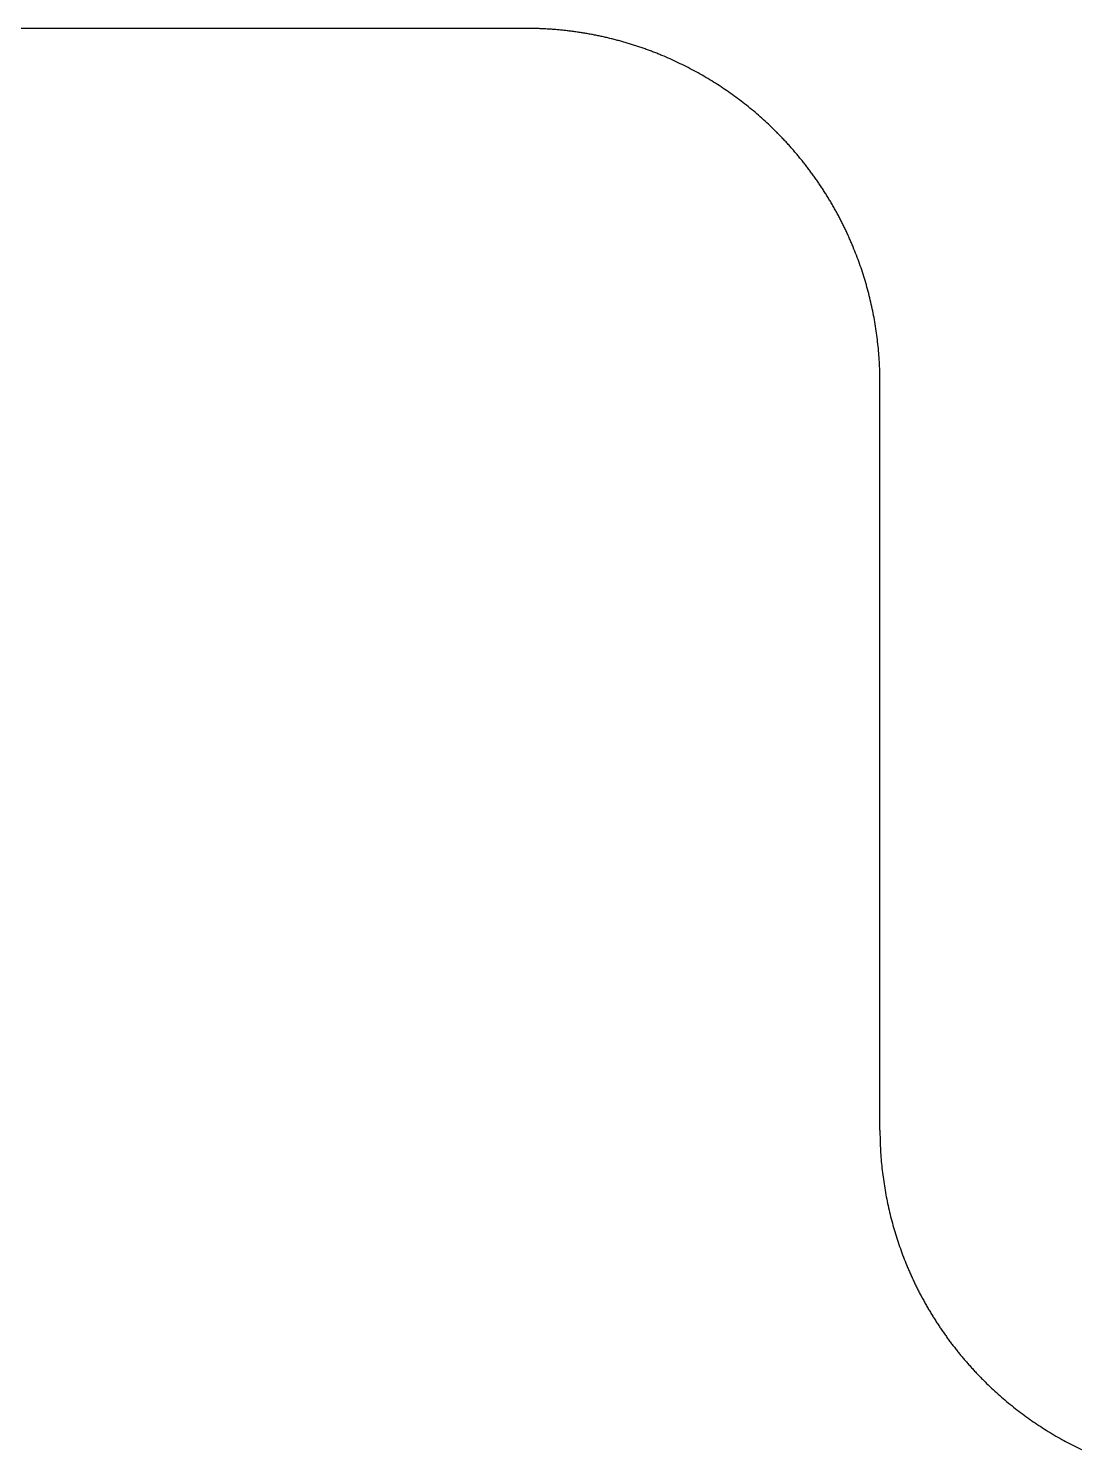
# Model space of a CAD drawing. Header units: millimetres. Extents: x -10 to 277, y -95 to 18.
# Drawn here: x 35.21 to 41.16, y 9.99 to 18.03 of the extents above; entities that cross this region are included whole.
import ezdxf

# ---------------------------------------------------------------- set-up
doc = ezdxf.new("R2010")
doc.units = ezdxf.units.MM
doc.header["$MEASUREMENT"] = 0
doc.layers.add('Edge.Cuts', color=53, linetype='CONTINUOUS')

msp = doc.modelspace()

# ---------------------------------------------------------------- linework, layer by layer
at = {"layer": 'Edge.Cuts', "linetype": 'Continuous'}
for p, q in [((38.025, 18.026), (18.8666, 18.026)), ((38.027308, 18.025999), (38.025, 18.026)), ((38.03364, 18.025981), (38.027308, 18.025999)), ((38.039969, 18.025944), (38.03364, 18.025981)), ((38.046299, 18.025887), (38.039969, 18.025944)), ((38.052627, 18.025809), (38.046299, 18.025887)), ((38.058957, 18.025712), (38.052627, 18.025809)), ((38.065284, 18.025595), (38.058957, 18.025712)), ((38.071612, 18.025457), (38.065284, 18.025595)), ((38.077937, 18.0253), (38.071612, 18.025457)), ((38.084264, 18.025123), (38.077937, 18.0253)), ((38.090588, 18.024925), (38.084264, 18.025123)), ((38.096912, 18.024708), (38.090588, 18.024925)), ((38.103235, 18.024471), (38.096912, 18.024708)), ((38.109557, 18.024213), (38.103235, 18.024471)), ((38.115877, 18.023936), (38.109557, 18.024213)), ((38.122198, 18.023639), (38.115877, 18.023936)), ((38.128516, 18.023322), (38.122198, 18.023639)), ((38.134834, 18.022984), (38.128516, 18.023322)), ((38.14115, 18.022627), (38.134834, 18.022984)), ((38.147465, 18.02225), (38.14115, 18.022627)), ((38.153778, 18.021853), (38.147465, 18.02225)), ((38.160091, 18.021436), (38.153778, 18.021853)), ((38.1664, 18.020999), (38.160091, 18.021436)), ((38.17271, 18.020542), (38.1664, 18.020999)), ((38.179017, 18.020065), (38.17271, 18.020542)), ((38.185323, 18.019568), (38.179017, 18.020065)), ((38.191627, 18.019051), (38.185323, 18.019568)), ((38.19793, 18.018515), (38.191627, 18.019051)), ((38.204229, 18.017958), (38.19793, 18.018515)), ((38.210528, 18.017381), (38.204229, 18.017958)), ((38.216824, 18.016785), (38.210528, 18.017381)), ((38.223119, 18.016169), (38.216824, 18.016785)), ((38.229411, 18.015532), (38.223119, 18.016169)), ((38.235702, 18.014876), (38.229411, 18.015532)), ((38.24199, 18.0142), (38.235702, 18.014876)), ((38.248276, 18.013504), (38.24199, 18.0142)), ((38.254559, 18.012788), (38.248276, 18.013504)), ((38.260841, 18.012053), (38.254559, 18.012788)), ((38.26712, 18.011297), (38.260841, 18.012053)), ((38.273397, 18.010522), (38.26712, 18.011297)), ((38.27967, 18.009726), (38.273397, 18.010522)), ((38.285942, 18.008911), (38.27967, 18.009726)), ((38.29221, 18.008076), (38.285942, 18.008911)), ((38.298477, 18.007221), (38.29221, 18.008076)), ((38.304739, 18.006347), (38.298477, 18.007221)), ((38.311, 18.005452), (38.304739, 18.006347)), ((38.317257, 18.004538), (38.311, 18.005452)), ((38.323512, 18.003604), (38.317257, 18.004538)), ((38.329764, 18.002651), (38.323512, 18.003604)), ((38.336013, 18.001677), (38.329764, 18.002651)), ((38.342258, 18.000684), (38.336013, 18.001677)), ((38.3485, 17.999671), (38.342258, 18.000684)), ((38.354739, 17.998638), (38.3485, 17.999671)), ((38.360975, 17.997585), (38.354739, 17.998638)), ((38.367207, 17.996513), (38.360975, 17.997585)), ((38.373436, 17.995421), (38.367207, 17.996513)), ((38.379661, 17.994309), (38.373436, 17.995421)), ((38.385884, 17.993178), (38.379661, 17.994309)), ((38.392102, 17.992027), (38.385884, 17.993178)), ((38.398317, 17.990856), (38.392102, 17.992027)), ((38.404528, 17.989666), (38.398317, 17.990856)), ((38.410735, 17.988456), (38.404528, 17.989666)), ((38.416938, 17.987226), (38.410735, 17.988456)), ((38.423138, 17.985977), (38.416938, 17.987226)), ((38.429333, 17.984708), (38.423138, 17.985977)), ((38.435525, 17.983419), (38.429333, 17.984708)), ((38.441712, 17.982111), (38.435525, 17.983419)), ((38.447896, 17.980784), (38.441712, 17.982111)), ((38.454075, 17.979436), (38.447896, 17.980784)), ((38.46025, 17.97807), (38.454075, 17.979436)), ((38.46642, 17.976683), (38.46025, 17.97807)), ((38.472587, 17.975277), (38.46642, 17.976683)), ((38.478748, 17.973852), (38.472587, 17.975277)), ((38.484906, 17.972407), (38.478748, 17.973852)), ((38.491058, 17.970943), (38.484906, 17.972407)), ((38.497207, 17.969459), (38.491058, 17.970943)), ((38.50335, 17.967956), (38.497207, 17.969459)), ((38.509489, 17.966433), (38.50335, 17.967956)), ((38.515622, 17.964891), (38.509489, 17.966433)), ((38.521751, 17.96333), (38.515622, 17.964891)), ((38.527875, 17.961749), (38.521751, 17.96333)), ((38.533995, 17.960149), (38.527875, 17.961749)), ((38.540108, 17.958529), (38.533995, 17.960149)), ((38.546217, 17.95689), (38.540108, 17.958529)), ((38.552321, 17.955232), (38.546217, 17.95689)), ((38.55842, 17.953554), (38.552321, 17.955232)), ((38.564512, 17.951858), (38.55842, 17.953554)), ((38.5706, 17.950141), (38.564512, 17.951858)), ((38.576683, 17.948406), (38.5706, 17.950141)), ((38.58276, 17.946651), (38.576683, 17.948406)), ((38.588831, 17.944878), (38.58276, 17.946651)), ((38.594897, 17.943085), (38.588831, 17.944878)), ((38.600957, 17.941272), (38.594897, 17.943085)), ((38.607011, 17.939441), (38.600957, 17.941272)), ((38.61306, 17.93759), (38.607011, 17.939441)), ((38.619103, 17.935721), (38.61306, 17.93759)), ((38.625139, 17.933832), (38.619103, 17.935721)), ((38.63117, 17.931924), (38.625139, 17.933832)), ((38.637195, 17.929997), (38.63117, 17.931924)), ((38.643214, 17.928051), (38.637195, 17.929997)), ((38.649226, 17.926086), (38.643214, 17.928051)), ((38.655232, 17.924102), (38.649226, 17.926086)), ((38.661232, 17.922099), (38.655232, 17.924102)), ((38.667226, 17.920077), (38.661232, 17.922099)), ((38.673213, 17.918036), (38.667226, 17.920077)), ((38.679194, 17.915976), (38.673213, 17.918036)), ((38.685168, 17.913898), (38.679194, 17.915976)), ((38.691136, 17.9118), (38.685168, 17.913898)), ((38.697097, 17.909684), (38.691136, 17.9118)), ((38.703052, 17.907548), (38.697097, 17.909684)), ((38.708999, 17.905394), (38.703052, 17.907548)), ((38.71494, 17.903221), (38.708999, 17.905394)), ((38.720874, 17.901029), (38.71494, 17.903221)), ((38.726801, 17.898819), (38.720874, 17.901029)), ((38.732721, 17.89659), (38.726801, 17.898819)), ((38.738633, 17.894342), (38.732721, 17.89659)), ((38.744539, 17.892075), (38.738633, 17.894342)), ((38.750438, 17.88979), (38.744539, 17.892075)), ((38.756329, 17.887486), (38.750438, 17.88979)), ((38.762213, 17.885163), (38.756329, 17.887486)), ((38.768089, 17.882822), (38.762213, 17.885163)), ((38.773958, 17.880462), (38.768089, 17.882822)), ((38.77982, 17.878084), (38.773958, 17.880462)), ((38.785674, 17.875687), (38.77982, 17.878084)), ((38.79152, 17.873272), (38.785674, 17.875687)), ((38.80319, 17.868386), (38.79152, 17.873272)), ((38.814829, 17.863427), (38.80319, 17.868386)), ((38.826436, 17.858394), (38.814829, 17.863427)), ((38.83801, 17.853287), (38.826436, 17.858394)), ((38.849552, 17.848108), (38.83801, 17.853287)), ((38.861061, 17.842856), (38.849552, 17.848108)), ((38.872537, 17.837531), (38.861061, 17.842856)), ((38.883978, 17.832134), (38.872537, 17.837531)), ((38.895385, 17.826665), (38.883978, 17.832134)), ((38.906757, 17.821124), (38.895385, 17.826665)), ((38.918093, 17.815511), (38.906757, 17.821124)), ((38.929394, 17.809826), (38.918093, 17.815511)), ((38.940658, 17.804071), (38.929394, 17.809826)), ((38.951885, 17.798244), (38.940658, 17.804071)), ((38.963075, 17.792347), (38.951885, 17.798244)), ((38.974228, 17.786379), (38.963075, 17.792347)), ((38.985342, 17.78034), (38.974228, 17.786379)), ((38.996417, 17.774232), (38.985342, 17.78034)), ((39.007454, 17.768054), (38.996417, 17.774232)), ((39.018451, 17.761806), (39.007454, 17.768054)), ((39.029408, 17.75549), (39.018451, 17.761806)), ((39.040324, 17.749104), (39.029408, 17.75549)), ((39.0512, 17.742649), (39.040324, 17.749104)), ((39.062034, 17.736126), (39.0512, 17.742649)), ((39.072827, 17.729534), (39.062034, 17.736126)), ((39.083578, 17.722875), (39.072827, 17.729534)), ((39.094286, 17.716148), (39.083578, 17.722875)), ((39.104951, 17.709353), (39.094286, 17.716148)), ((39.115572, 17.702491), (39.104951, 17.709353)), ((39.12615, 17.695563), (39.115572, 17.702491)), ((39.136684, 17.688567), (39.12615, 17.695563)), ((39.147173, 17.681506), (39.136684, 17.688567)), ((39.157617, 17.674378), (39.147173, 17.681506)), ((39.168016, 17.667184), (39.157617, 17.674378)), ((39.178368, 17.659925), (39.168016, 17.667184)), ((39.188675, 17.652601), (39.178368, 17.659925)), ((39.198935, 17.645211), (39.188675, 17.652601)), ((39.209148, 17.637757), (39.198935, 17.645211)), ((39.219313, 17.630239), (39.209148, 17.637757)), ((39.229431, 17.622656), (39.219313, 17.630239)), ((39.2395, 17.61501), (39.229431, 17.622656)), ((39.249521, 17.6073), (39.2395, 17.61501)), ((39.259493, 17.599526), (39.249521, 17.6073)), ((39.269416, 17.59169), (39.259493, 17.599526)), ((39.279289, 17.583791), (39.269416, 17.59169)), ((39.289113, 17.57583), (39.279289, 17.583791)), ((39.298885, 17.567806), (39.289113, 17.57583)), ((39.308607, 17.559721), (39.298885, 17.567806)), ((39.318278, 17.551574), (39.308607, 17.559721)), ((39.327898, 17.543366), (39.318278, 17.551574)), ((39.337466, 17.535097), (39.327898, 17.543366)), ((39.346982, 17.526768), (39.337466, 17.535097)), ((39.356445, 17.518378), (39.346982, 17.526768)), ((39.365855, 17.509928), (39.356445, 17.518378)), ((39.375213, 17.501418), (39.365855, 17.509928)), ((39.384517, 17.492849), (39.375213, 17.501418)), ((39.393767, 17.48422), (39.384517, 17.492849)), ((39.402963, 17.475533), (39.393767, 17.48422)), ((39.412104, 17.466787), (39.402963, 17.475533)), ((39.421191, 17.457982), (39.412104, 17.466787)), ((39.430223, 17.44912), (39.421191, 17.457982)), ((39.4392, 17.4402), (39.430223, 17.44912)), ((39.440831, 17.438567), (39.4392, 17.4402)), ((39.445296, 17.434077), (39.440831, 17.438567)), ((39.449746, 17.429575), (39.445296, 17.434077)), ((39.454182, 17.425058), (39.449746, 17.429575)), ((39.458602, 17.420528), (39.454182, 17.425058)), ((39.463009, 17.415984), (39.458602, 17.420528)), ((39.4674, 17.411426), (39.463009, 17.415984)), ((39.471778, 17.406854), (39.4674, 17.411426)), ((39.47614, 17.40227), (39.471778, 17.406854)), ((39.480489, 17.397671), (39.47614, 17.40227)), ((39.484821, 17.393059), (39.480489, 17.397671)), ((39.48914, 17.388433), (39.484821, 17.393059)), ((39.493443, 17.383794), (39.48914, 17.388433)), ((39.497733, 17.379141), (39.493443, 17.383794)), ((39.502006, 17.374475), (39.497733, 17.379141)), ((39.506265, 17.369796), (39.502006, 17.374475)), ((39.510509, 17.365104), (39.506265, 17.369796)), ((39.514738, 17.360397), (39.510509, 17.365104)), ((39.518952, 17.355678), (39.514738, 17.360397)), ((39.523151, 17.350946), (39.518952, 17.355678)), ((39.527335, 17.346201), (39.523151, 17.350946)), ((39.531504, 17.341442), (39.527335, 17.346201)), ((39.535657, 17.336671), (39.531504, 17.341442)), ((39.539796, 17.331886), (39.535657, 17.336671)), ((39.543918, 17.327089), (39.539796, 17.331886)), ((39.548027, 17.322278), (39.543918, 17.327089)), ((39.552119, 17.317455), (39.548027, 17.322278)), ((39.556196, 17.312618), (39.552119, 17.317455)), ((39.560258, 17.30777), (39.556196, 17.312618)), ((39.564304, 17.302907), (39.560258, 17.30777)), ((39.568335, 17.298034), (39.564304, 17.302907)), ((39.572351, 17.293146), (39.568335, 17.298034)), ((39.57635, 17.288247), (39.572351, 17.293146)), ((39.580335, 17.283334), (39.57635, 17.288247)), ((39.584303, 17.27841), (39.580335, 17.283334)), ((39.588256, 17.273472), (39.584303, 17.27841)), ((39.592193, 17.268523), (39.588256, 17.273472)), ((39.596115, 17.26356), (39.592193, 17.268523)), ((39.600021, 17.258586), (39.596115, 17.26356)), ((39.603911, 17.253599), (39.600021, 17.258586)), ((39.607785, 17.248601), (39.603911, 17.253599)), ((39.611644, 17.243589), (39.607785, 17.248601)), ((39.615486, 17.238566), (39.611644, 17.243589)), ((39.619313, 17.233531), (39.615486, 17.238566)), ((39.623123, 17.228484), (39.619313, 17.233531)), ((39.626918, 17.223424), (39.623123, 17.228484)), ((39.630696, 17.218353), (39.626918, 17.223424)), ((39.634459, 17.213269), (39.630696, 17.218353)), ((39.638205, 17.208174), (39.634459, 17.213269)), ((39.641936, 17.203067), (39.638205, 17.208174)), ((39.64565, 17.197948), (39.641936, 17.203067)), ((39.649348, 17.192817), (39.64565, 17.197948)), ((39.653029, 17.187676), (39.649348, 17.192817)), ((39.656695, 17.182521), (39.653029, 17.187676)), ((39.660343, 17.177356), (39.656695, 17.182521)), ((39.663976, 17.172179), (39.660343, 17.177356)), ((39.667592, 17.166991), (39.663976, 17.172179)), ((39.671192, 17.161791), (39.667592, 17.166991)), ((39.674775, 17.15658), (39.671192, 17.161791)), ((39.678343, 17.151357), (39.674775, 17.15658)), ((39.681893, 17.146124), (39.678343, 17.151357)), ((39.685427, 17.140879), (39.681893, 17.146124)), ((39.688944, 17.135623), (39.685427, 17.140879)), ((39.692444, 17.130355), (39.688944, 17.135623)), ((39.695928, 17.125077), (39.692444, 17.130355)), ((39.699396, 17.119787), (39.695928, 17.125077)), ((39.702846, 17.114487), (39.699396, 17.119787)), ((39.70628, 17.109176), (39.702846, 17.114487)), ((39.709696, 17.103854), (39.70628, 17.109176)), ((39.713097, 17.098521), (39.709696, 17.103854)), ((39.71648, 17.093178), (39.713097, 17.098521)), ((39.719846, 17.087823), (39.71648, 17.093178)), ((39.723195, 17.082458), (39.719846, 17.087823)), ((39.726528, 17.077082), (39.723195, 17.082458)), ((39.729843, 17.071696), (39.726528, 17.077082)), ((39.733142, 17.066299), (39.729843, 17.071696)), ((39.736423, 17.060893), (39.733142, 17.066299)), ((39.739687, 17.055475), (39.736423, 17.060893)), ((39.742934, 17.050047), (39.739687, 17.055475)), ((39.746164, 17.044609), (39.742934, 17.050047)), ((39.749376, 17.039161), (39.746164, 17.044609)), ((39.752572, 17.033702), (39.749376, 17.039161)), ((39.75575, 17.028234), (39.752572, 17.033702)), ((39.758911, 17.022755), (39.75575, 17.028234)), ((39.762055, 17.017267), (39.758911, 17.022755)), ((39.765181, 17.011768), (39.762055, 17.017267)), ((39.76829, 17.00626), (39.765181, 17.011768)), ((39.771381, 17.000741), (39.76829, 17.00626)), ((39.774455, 16.995213), (39.771381, 17.000741)), ((39.777512, 16.989675), (39.774455, 16.995213)), ((39.78055, 16.984128), (39.777512, 16.989675)), ((39.783572, 16.978571), (39.78055, 16.984128)), ((39.786576, 16.973004), (39.783572, 16.978571)), ((39.789562, 16.967428), (39.786576, 16.973004)), ((39.79253, 16.961843), (39.789562, 16.967428)), ((39.795482, 16.956247), (39.79253, 16.961843)), ((39.798415, 16.950643), (39.795482, 16.956247)), ((39.80133, 16.94503), (39.798415, 16.950643)), ((39.804228, 16.939407), (39.80133, 16.94503)), ((39.807108, 16.933775), (39.804228, 16.939407)), ((39.80997, 16.928134), (39.807108, 16.933775)), ((39.812815, 16.922484), (39.80997, 16.928134)), ((39.815641, 16.916825), (39.812815, 16.922484)), ((39.81845, 16.911157), (39.815641, 16.916825)), ((39.82124, 16.90548), (39.81845, 16.911157)), ((39.824013, 16.899794), (39.82124, 16.90548)), ((39.826767, 16.8941), (39.824013, 16.899794)), ((39.829504, 16.888397), (39.826767, 16.8941)), ((39.832223, 16.882685), (39.829504, 16.888397)), ((39.834923, 16.876965), (39.832223, 16.882685)), ((39.837606, 16.871236), (39.834923, 16.876965)), ((39.84027, 16.865499), (39.837606, 16.871236)), ((39.842916, 16.859753), (39.84027, 16.865499)), ((39.845544, 16.853999), (39.842916, 16.859753)), ((39.848154, 16.848237), (39.845544, 16.853999)), ((39.850746, 16.842466), (39.848154, 16.848237)), ((39.853319, 16.836688), (39.850746, 16.842466)), ((39.855874, 16.830901), (39.853319, 16.836688)), ((39.858411, 16.825106), (39.855874, 16.830901)), ((39.860929, 16.819303), (39.858411, 16.825106)), ((39.863429, 16.813492), (39.860929, 16.819303)), ((39.865911, 16.807674), (39.863429, 16.813492)), ((39.868374, 16.801847), (39.865911, 16.807674)), ((39.870819, 16.796013), (39.868374, 16.801847)), ((39.873245, 16.790171), (39.870819, 16.796013)), ((39.878042, 16.778465), (39.873245, 16.790171)), ((39.882765, 16.766728), (39.878042, 16.778465)), ((39.887414, 16.754962), (39.882765, 16.766728)), ((39.891988, 16.743167), (39.887414, 16.754962)), ((39.896487, 16.731344), (39.891988, 16.743167)), ((39.900912, 16.719492), (39.896487, 16.731344)), ((39.905261, 16.707613), (39.900912, 16.719492)), ((39.909535, 16.695706), (39.905261, 16.707613)), ((39.913734, 16.683773), (39.909535, 16.695706)), ((39.917857, 16.671814), (39.913734, 16.683773)), ((39.921904, 16.659829), (39.917857, 16.671814)), ((39.925875, 16.647819), (39.921904, 16.659829)), ((39.929771, 16.635785), (39.925875, 16.647819)), ((39.93359, 16.623726), (39.929771, 16.635785)), ((39.937332, 16.611644), (39.93359, 16.623726)), ((39.940998, 16.599538), (39.937332, 16.611644)), ((39.944587, 16.58741), (39.940998, 16.599538)), ((39.9481, 16.575259), (39.944587, 16.58741)), ((39.951535, 16.563087), (39.9481, 16.575259)), ((39.954894, 16.550894), (39.951535, 16.563087)), ((39.958175, 16.53868), (39.954894, 16.550894)), ((39.961379, 16.526446), (39.958175, 16.53868)), ((39.964505, 16.514191), (39.961379, 16.526446)), ((39.967553, 16.501918), (39.964505, 16.514191)), ((39.970524, 16.489626), (39.967553, 16.501918)), ((39.973417, 16.477316), (39.970524, 16.489626)), ((39.976232, 16.464988), (39.973417, 16.477316)), ((39.978969, 16.452642), (39.976232, 16.464988)), ((39.981628, 16.44028), (39.978969, 16.452642)), ((39.984208, 16.427902), (39.981628, 16.44028)), ((39.98671, 16.415507), (39.984208, 16.427902)), ((39.989134, 16.403098), (39.98671, 16.415507)), ((39.991479, 16.390673), (39.989134, 16.403098)), ((39.993745, 16.378234), (39.991479, 16.390673)), ((39.995933, 16.365781), (39.993745, 16.378234)), ((39.998041, 16.353315), (39.995933, 16.365781)), ((40.000071, 16.340836), (39.998041, 16.353315)), ((40.002022, 16.328344), (40.000071, 16.340836)), ((40.003894, 16.31584), (40.002022, 16.328344)), ((40.005686, 16.303325), (40.003894, 16.31584)), ((40.0074, 16.290798), (40.005686, 16.303325)), ((40.009034, 16.278261), (40.0074, 16.290798)), ((40.010589, 16.265714), (40.009034, 16.278261)), ((40.012064, 16.253157), (40.010589, 16.265714)), ((40.01346, 16.240592), (40.012064, 16.253157)), ((40.014777, 16.228017), (40.01346, 16.240592)), ((40.016014, 16.215434), (40.014777, 16.228017)), ((40.017171, 16.202843), (40.016014, 16.215434)), ((40.018249, 16.190245), (40.017171, 16.202843)), ((40.019247, 16.17764), (40.018249, 16.190245)), ((40.020166, 16.165028), (40.019247, 16.17764)), ((40.021004, 16.15241), (40.020166, 16.165028)), ((40.021763, 16.139787), (40.021004, 16.15241)), ((40.022442, 16.127159), (40.021763, 16.139787)), ((40.023042, 16.114526), (40.022442, 16.127159)), ((40.023561, 16.101889), (40.023042, 16.114526)), ((40.024001, 16.089248), (40.023561, 16.101889)), ((40.02436, 16.076603), (40.024001, 16.089248)), ((40.02464, 16.063956), (40.02436, 16.076603)), ((40.02484, 16.051306), (40.02464, 16.063956)), ((40.02496, 16.038654), (40.02484, 16.051306)), ((40.025, 16.026), (40.02496, 16.038654)), ((40.025, 11.7946), (40.025, 16.026)), ((40.025, 11.7946), (40.02504, 11.781946)), ((40.02504, 11.781946), (40.02516, 11.769294)), ((40.02516, 11.769294), (40.02536, 11.756644)), ((40.02536, 11.756644), (40.02564, 11.743997)), ((40.02564, 11.743997), (40.025999, 11.731352)), ((40.025999, 11.731352), (40.026439, 11.718711)), ((40.026439, 11.718711), (40.026958, 11.706074)), ((40.026958, 11.706074), (40.027558, 11.693441)), ((40.027558, 11.693441), (40.028237, 11.680813)), ((40.028237, 11.680813), (40.028996, 11.66819)), ((40.028996, 11.66819), (40.029834, 11.655572)), ((40.029834, 11.655572), (40.030753, 11.64296)), ((40.030753, 11.64296), (40.031751, 11.630355)), ((40.031751, 11.630355), (40.032829, 11.617757)), ((40.032829, 11.617757), (40.033986, 11.605166)), ((40.033986, 11.605166), (40.035223, 11.592583)), ((40.035223, 11.592583), (40.03654, 11.580008)), ((40.03654, 11.580008), (40.037936, 11.567443)), ((40.037936, 11.567443), (40.039411, 11.554886)), ((40.039411, 11.554886), (40.040966, 11.542339)), ((40.040966, 11.542339), (40.0426, 11.529802)), ((40.0426, 11.529802), (40.044314, 11.517275)), ((40.044314, 11.517275), (40.046106, 11.50476)), ((40.046106, 11.50476), (40.047978, 11.492256)), ((40.047978, 11.492256), (40.049929, 11.479764)), ((40.049929, 11.479764), (40.051959, 11.467285)), ((40.051959, 11.467285), (40.054067, 11.454819)), ((40.054067, 11.454819), (40.056255, 11.442366)), ((40.056255, 11.442366), (40.058521, 11.429927)), ((40.058521, 11.429927), (40.060866, 11.417502)), ((40.060866, 11.417502), (40.06329, 11.405093)), ((40.06329, 11.405093), (40.065792, 11.392698)), ((40.065792, 11.392698), (40.068372, 11.38032)), ((40.068372, 11.38032), (40.071031, 11.367958)), ((40.071031, 11.367958), (40.073768, 11.355612)), ((40.073768, 11.355612), (40.076583, 11.343284)), ((40.076583, 11.343284), (40.079476, 11.330974)), ((40.079476, 11.330974), (40.082447, 11.318682)), ((40.082447, 11.318682), (40.085495, 11.306409)), ((40.085495, 11.306409), (40.088621, 11.294154)), ((40.088621, 11.294154), (40.091825, 11.28192)), ((40.091825, 11.28192), (40.095106, 11.269706)), ((40.095106, 11.269706), (40.098465, 11.257513)), ((40.098465, 11.257513), (40.1019, 11.245341)), ((40.1019, 11.245341), (40.105413, 11.23319)), ((40.105413, 11.23319), (40.109002, 11.221062)), ((40.109002, 11.221062), (40.112668, 11.208956)), ((40.112668, 11.208956), (40.11641, 11.196874)), ((40.11641, 11.196874), (40.120229, 11.184815)), ((40.120229, 11.184815), (40.124125, 11.172781)), ((40.124125, 11.172781), (40.128096, 11.160771)), ((40.128096, 11.160771), (40.132143, 11.148786)), ((40.132143, 11.148786), (40.136266, 11.136827)), ((40.136266, 11.136827), (40.140465, 11.124894)), ((40.140465, 11.124894), (40.144739, 11.112987)), ((40.144739, 11.112987), (40.149088, 11.101108)), ((40.149088, 11.101108), (40.153513, 11.089256)), ((40.153513, 11.089256), (40.158012, 11.077433)), ((40.158012, 11.077433), (40.162586, 11.065638)), ((40.162586, 11.065638), (40.167235, 11.053872)), ((40.167235, 11.053872), (40.171958, 11.042135)), ((40.171958, 11.042135), (40.176755, 11.030429)), ((40.176755, 11.030429), (40.179181, 11.024587)), ((40.179181, 11.024587), (40.181626, 11.018753)), ((40.181626, 11.018753), (40.184089, 11.012926)), ((40.184089, 11.012926), (40.186571, 11.007108)), ((40.186571, 11.007108), (40.189071, 11.001297)), ((40.189071, 11.001297), (40.191589, 10.995494)), ((40.191589, 10.995494), (40.194126, 10.989699)), ((40.194126, 10.989699), (40.196681, 10.983912)), ((40.196681, 10.983912), (40.199254, 10.978134)), ((40.199254, 10.978134), (40.201846, 10.972363)), ((40.201846, 10.972363), (40.204456, 10.966601)), ((40.204456, 10.966601), (40.207084, 10.960847)), ((40.207084, 10.960847), (40.20973, 10.955101)), ((40.20973, 10.955101), (40.212394, 10.949364)), ((40.212394, 10.949364), (40.215077, 10.943635)), ((40.215077, 10.943635), (40.217777, 10.937915)), ((40.217777, 10.937915), (40.220496, 10.932203)), ((40.220496, 10.932203), (40.223233, 10.9265)), ((40.223233, 10.9265), (40.225987, 10.920806)), ((40.225987, 10.920806), (40.22876, 10.91512)), ((40.22876, 10.91512), (40.23155, 10.909443)), ((40.23155, 10.909443), (40.234359, 10.903775)), ((40.234359, 10.903775), (40.237185, 10.898116)), ((40.237185, 10.898116), (40.24003, 10.892466)), ((40.24003, 10.892466), (40.242892, 10.886825)), ((40.242892, 10.886825), (40.245772, 10.881193)), ((40.245772, 10.881193), (40.24867, 10.87557)), ((40.24867, 10.87557), (40.251585, 10.869957)), ((40.251585, 10.869957), (40.254518, 10.864353)), ((40.254518, 10.864353), (40.25747, 10.858757)), ((40.25747, 10.858757), (40.260438, 10.853172)), ((40.260438, 10.853172), (40.263424, 10.847596)), ((40.263424, 10.847596), (40.266428, 10.842029)), ((40.266428, 10.842029), (40.26945, 10.836472)), ((40.26945, 10.836472), (40.272488, 10.830925)), ((40.272488, 10.830925), (40.275545, 10.825387)), ((40.275545, 10.825387), (40.278619, 10.819859)), ((40.278619, 10.819859), (40.28171, 10.81434)), ((40.28171, 10.81434), (40.284819, 10.808832)), ((40.284819, 10.808832), (40.287945, 10.803333)), ((40.287945, 10.803333), (40.291089, 10.797845)), ((40.291089, 10.797845), (40.29425, 10.792366)), ((40.29425, 10.792366), (40.297428, 10.786898)), ((40.297428, 10.786898), (40.300624, 10.781439)), ((40.300624, 10.781439), (40.303836, 10.775991)), ((40.303836, 10.775991), (40.307066, 10.770553)), ((40.307066, 10.770553), (40.310313, 10.765125)), ((40.310313, 10.765125), (40.313577, 10.759707)), ((40.313577, 10.759707), (40.316858, 10.754301)), ((40.316858, 10.754301), (40.320157, 10.748904)), ((40.320157, 10.748904), (40.323472, 10.743518)), ((40.323472, 10.743518), (40.326805, 10.738142)), ((40.326805, 10.738142), (40.330154, 10.732777)), ((40.330154, 10.732777), (40.33352, 10.727422)), ((40.33352, 10.727422), (40.336903, 10.722079)), ((40.336903, 10.722079), (40.340304, 10.716746)), ((40.340304, 10.716746), (40.34372, 10.711424)), ((40.34372, 10.711424), (40.347154, 10.706113)), ((40.347154, 10.706113), (40.350604, 10.700813)), ((40.350604, 10.700813), (40.354072, 10.695523)), ((40.354072, 10.695523), (40.357556, 10.690245)), ((40.357556, 10.690245), (40.361056, 10.684977)), ((40.361056, 10.684977), (40.364573, 10.679721)), ((40.364573, 10.679721), (40.368107, 10.674476)), ((40.368107, 10.674476), (40.371657, 10.669243)), ((40.371657, 10.669243), (40.375225, 10.66402)), ((40.375225, 10.66402), (40.378808, 10.658809)), ((40.378808, 10.658809), (40.382408, 10.653609)), ((40.382408, 10.653609), (40.386024, 10.648421)), ((40.386024, 10.648421), (40.389657, 10.643244)), ((40.389657, 10.643244), (40.393305, 10.638079)), ((40.393305, 10.638079), (40.396971, 10.632924)), ((40.396971, 10.632924), (40.400652, 10.627783)), ((40.400652, 10.627783), (40.40435, 10.622652)), ((40.40435, 10.622652), (40.408064, 10.617533)), ((40.408064, 10.617533), (40.411795, 10.612426)), ((40.411795, 10.612426), (40.415541, 10.607331)), ((40.415541, 10.607331), (40.419304, 10.602247)), ((40.419304, 10.602247), (40.423082, 10.597176)), ((40.423082, 10.597176), (40.426877, 10.592116)), ((40.426877, 10.592116), (40.430687, 10.587069)), ((40.430687, 10.587069), (40.434514, 10.582034)), ((40.434514, 10.582034), (40.438356, 10.577011)), ((40.438356, 10.577011), (40.442215, 10.571999)), ((40.442215, 10.571999), (40.446089, 10.567001)), ((40.446089, 10.567001), (40.449979, 10.562014)), ((40.449979, 10.562014), (40.453885, 10.55704)), ((40.453885, 10.55704), (40.457807, 10.552077)), ((40.457807, 10.552077), (40.461744, 10.547128)), ((40.461744, 10.547128), (40.465697, 10.54219)), ((40.465697, 10.54219), (40.469665, 10.537266)), ((40.469665, 10.537266), (40.47365, 10.532353)), ((40.47365, 10.532353), (40.477649, 10.527454)), ((40.477649, 10.527454), (40.481665, 10.522566)), ((40.481665, 10.522566), (40.485696, 10.517693)), ((40.485696, 10.517693), (40.489742, 10.51283)), ((40.489742, 10.51283), (40.493804, 10.507982)), ((40.493804, 10.507982), (40.497881, 10.503145)), ((40.497881, 10.503145), (40.501973, 10.498322)), ((40.501973, 10.498322), (40.506082, 10.493511)), ((40.506082, 10.493511), (40.510204, 10.488714)), ((40.510204, 10.488714), (40.514343, 10.483929)), ((40.514343, 10.483929), (40.518496, 10.479158)), ((40.518496, 10.479158), (40.522665, 10.474399)), ((40.522665, 10.474399), (40.526849, 10.469654)), ((40.526849, 10.469654), (40.531048, 10.464922)), ((40.531048, 10.464922), (40.535262, 10.460203)), ((40.535262, 10.460203), (40.539491, 10.455496)), ((40.539491, 10.455496), (40.543735, 10.450804)), ((40.543735, 10.450804), (40.547994, 10.446125)), ((40.547994, 10.446125), (40.552267, 10.441459)), ((40.552267, 10.441459), (40.556557, 10.436806)), ((40.556557, 10.436806), (40.56086, 10.432167)), ((40.56086, 10.432167), (40.565179, 10.427541)), ((40.565179, 10.427541), (40.569511, 10.422929)), ((40.569511, 10.422929), (40.57386, 10.41833)), ((40.57386, 10.41833), (40.578222, 10.413746)), ((40.578222, 10.413746), (40.5826, 10.409174)), ((40.5826, 10.409174), (40.586991, 10.404616)), ((40.586991, 10.404616), (40.591398, 10.400072)), ((40.591398, 10.400072), (40.595818, 10.395542)), ((40.595818, 10.395542), (40.600254, 10.391025)), ((40.600254, 10.391025), (40.604704, 10.386523)), ((40.604704, 10.386523), (40.609169, 10.382033)), ((40.609169, 10.382033), (40.6108, 10.3804)), ((40.6108, 10.3804), (40.619777, 10.37148)), ((40.619777, 10.37148), (40.628809, 10.362618)), ((40.628809, 10.362618), (40.637896, 10.353813)), ((40.637896, 10.353813), (40.647037, 10.345067)), ((40.647037, 10.345067), (40.656233, 10.33638)), ((40.656233, 10.33638), (40.665483, 10.327751)), ((40.665483, 10.327751), (40.674787, 10.319182)), ((40.674787, 10.319182), (40.684145, 10.310672)), ((40.684145, 10.310672), (40.693555, 10.302222)), ((40.693555, 10.302222), (40.703018, 10.293832)), ((40.703018, 10.293832), (40.712534, 10.285503)), ((40.712534, 10.285503), (40.722102, 10.277234)), ((40.722102, 10.277234), (40.731722, 10.269026)), ((40.731722, 10.269026), (40.741393, 10.260879)), ((40.741393, 10.260879), (40.751115, 10.252794)), ((40.751115, 10.252794), (40.760887, 10.24477)), ((40.760887, 10.24477), (40.770711, 10.236809)), ((40.770711, 10.236809), (40.780584, 10.22891)), ((40.780584, 10.22891), (40.790507, 10.221074)), ((40.790507, 10.221074), (40.800479, 10.2133)), ((40.800479, 10.2133), (40.8105, 10.20559)), ((40.8105, 10.20559), (40.820569, 10.197944)), ((40.820569, 10.197944), (40.830687, 10.190361)), ((40.830687, 10.190361), (40.840852, 10.182843)), ((40.840852, 10.182843), (40.851065, 10.175389)), ((40.851065, 10.175389), (40.861325, 10.167999)), ((40.861325, 10.167999), (40.871632, 10.160675)), ((40.871632, 10.160675), (40.881984, 10.153416)), ((40.881984, 10.153416), (40.892383, 10.146222)), ((40.892383, 10.146222), (40.902827, 10.139094)), ((40.902827, 10.139094), (40.913316, 10.132033)), ((40.913316, 10.132033), (40.92385, 10.125037)), ((40.92385, 10.125037), (40.934428, 10.118109)), ((40.934428, 10.118109), (40.945049, 10.111247)), ((40.945049, 10.111247), (40.955714, 10.104452)), ((40.955714, 10.104452), (40.966422, 10.097725)), ((40.966422, 10.097725), (40.977173, 10.091066)), ((40.977173, 10.091066), (40.987966, 10.084474)), ((40.987966, 10.084474), (40.9988, 10.077951)), ((40.9988, 10.077951), (41.009676, 10.071496)), ((41.009676, 10.071496), (41.020592, 10.06511)), ((41.020592, 10.06511), (41.031549, 10.058794)), ((41.031549, 10.058794), (41.042546, 10.052546)), ((41.042546, 10.052546), (41.053583, 10.046368)), ((41.053583, 10.046368), (41.064658, 10.04026)), ((41.064658, 10.04026), (41.075772, 10.034221)), ((41.075772, 10.034221), (41.086925, 10.028253)), ((41.086925, 10.028253), (41.098115, 10.022356)), ((41.098115, 10.022356), (41.109342, 10.016529)), ((41.109342, 10.016529), (41.120606, 10.010774)), ((41.120606, 10.010774), (41.131907, 10.005089)), ((41.131907, 10.005089), (41.143243, 9.999476)), ((41.143243, 9.999476), (41.154615, 9.993935)), ((41.154615, 9.993935), (41.166022, 9.988466))]:
    msp.add_line(p, q, dxfattribs=at)

doc.saveas('drawing.dxf')
